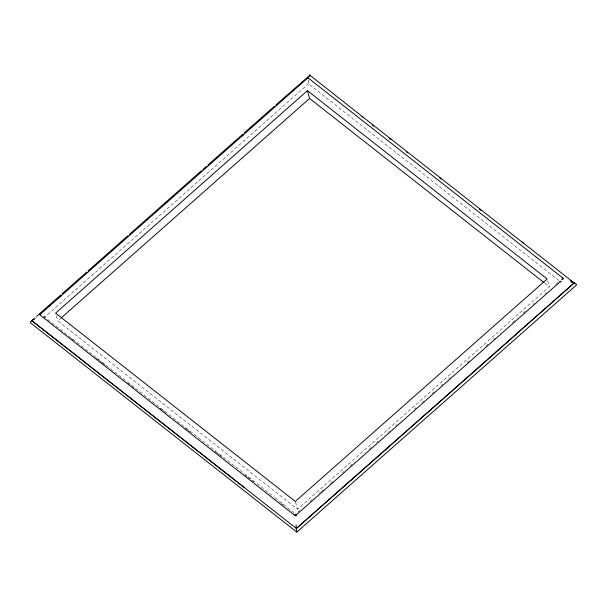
<?xml version="1.0" encoding="UTF-8"?>
<svg xmlns="http://www.w3.org/2000/svg" width="607" height="607" viewBox="0 0 607 607"><rect width="100%" height="100%" fill="white"/><g stroke="black" fill="none" stroke-linecap="round" stroke-linejoin="round"><path stroke-width="0.46" stroke-dasharray="3.04 2.28" d="M308.811 83.478L44.372 317.461M35.396 318.425L36.815 317.173M547.613 280.715L549.305 286.762L297.491 509.227L57.779 320.906L60.579 318.432M512.452 322.507L514.577 320.633M523.082 313.121L525.912 310.617M533.007 304.365L534.418 303.113M545.048 293.727L546.467 292.475M555.678 284.342L558.516 281.838M297.832 512.149L299.957 510.267M309.873 501.503L311.998 499.622M319.077 493.362L320.496 492.11M321.202 491.488L323.326 489.606M330.405 483.347L332.537 481.465M342.447 472.701L343.865 471.449M350.163 465.888L352.257 464.036M369.048 449.203L371.143 447.351M376.742 442.404L378.138 441.168M387.934 432.518L389.33 431.281M395.627 425.719L397.031 424.483M414.513 409.035L415.916 407.798M422.206 402.236L423.61 400.999M432.002 393.579L434.104 391.727M441.092 385.551L442.495 384.314M448.785 378.753L450.189 377.516M466.973 362.683L469.074 360.831M485.858 345.998L487.96 344.146M493.552 339.199L494.955 337.97M43.438 316.186L274.265 497.163M558.835 280.457L308.69 83.941L308.197 79.699M71.034 338.395L73.257 340.14M544.866 283.272L549.305 286.762M275.001 497.748L294.964 513.439M251.594 480.22L253.809 481.966M281.193 503.499L283.416 505.252M96.217 358.16L99.176 360.482M99.912 361.066L102.135 362.811M102.871 363.388L105.094 365.133M128.031 383.154L130.247 384.899M132.47 386.644L133.95 387.805M159.846 408.147L162.061 409.892M162.805 410.469L165.021 412.214M184.998 427.905L187.222 429.65M187.958 430.234L190.181 431.979M214.597 451.16L216.077 452.321M216.813 452.905L219.036 454.643M219.772 455.227L221.995 456.972M244.932 474.993L247.148 476.738M247.891 477.314L250.114 479.06M44.167 316.414L44.554 316.991M295.563 502.315L297.491 509.227M56.33 315.723L57.779 320.906"/><path stroke-width="0.91" d="M309.267 76.543L309.547 74.965L363.51 117.477M307.832 78.303L307.954 77.787L563.296 278.385L563.091 279.159L561.376 279.903M309.798 75.572L309.965 74.919L310.26 75.587M570.906 282.08L574.199 282.915L351.134 479.978M88.174 270.79L128.047 235.562M129.45 234.332L201.494 170.681M202.89 169.444L206.388 166.356M207.791 165.119L242.762 134.215M244.166 132.979L274.394 106.255M275.798 105.003L309.684 75.45M34.553 318.114L31.723 320.602L84.517 361.954M36.67 316.239L60.662 295.07M62.073 293.826L86.778 272.027M166.151 202.73L167.555 201.494M241.692 135.991L243.096 134.754M49.213 306.156L50.571 304.805M59.752 296.861L61.155 295.617M241.738 136.112L243.134 134.875M59.501 297.157L60.92 295.905M295.002 514.175L295.275 515.768L39.728 314.76L307.954 77.787L308.106 78.531M307.415 90.663L55.609 313.129L295.321 501.45L547.135 278.985L307.415 90.663L309.585 98.44L544.122 282.687M61.277 317.818L309.585 98.44M561.399 281.914L560.314 281.625L512.073 324.206L295.996 515.138L296.072 516.322M519.144 331.49L574.199 282.915M573.82 283.302L575.929 283.864L576.65 284.858L296.823 532.081L296.284 528.439L351.263 479.811M519.038 331.771L296.428 528.5L31.723 320.602L34.432 319.35M39.728 314.76L40.654 314.35M562.188 278.12L563.296 278.385M521.785 241.806L575.17 283.697M570.094 280.381L571.582 281.549M361.969 116.256L523.325 243.028M372.182 124.966L373.662 126.127M389.201 138.335L390.68 139.496M406.22 151.704L407.699 152.865M439.514 177.859L440.993 179.019M479.469 209.24L480.949 210.409M84.138 361.711L243.953 487.262M296.823 532.081L30.433 322.803L30.578 321.748L32.3 320.921M559.882 281.193L560.314 281.625M295.875 514.433L295.996 515.138M296.284 528.439L296.072 524.888"/></g></svg>
